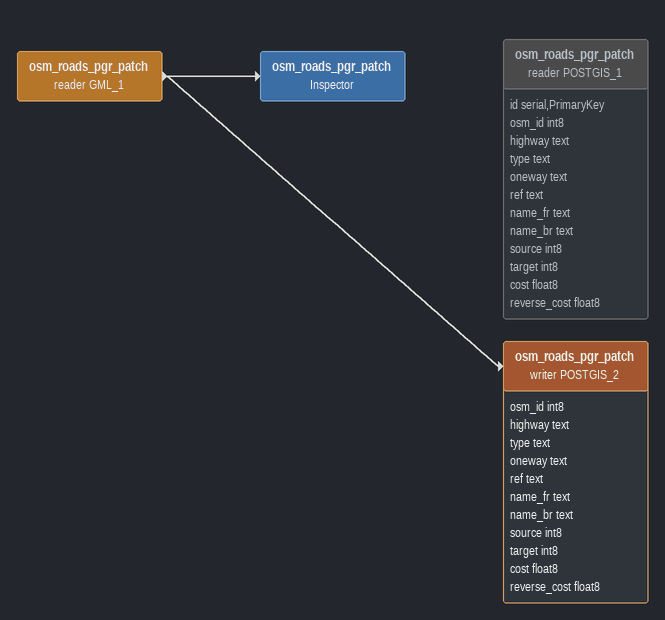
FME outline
osm_roads_pgr_patch (reader GML_1)
    -> osm_roads_pgr_patch
    -> osm_roads_pgr_patch (writer POSTGIS_2)
osm_roads_pgr_patch: Inspector
osm_roads_pgr_patch (writer POSTGIS_2)
    attributes: osm_id int8, highway text, type text, oneway text, ref text, name_fr text, name_br text, source int8, target int8, cost float8, reverse_cost float8
osm_roads_pgr_patch (reader POSTGIS_1) [off]
    attributes: id serial,PrimaryKey, osm_id int8, highway text, type text, oneway text, ref text, name_fr text, name_br text, source int8, target int8, cost float8, reverse_cost float8
